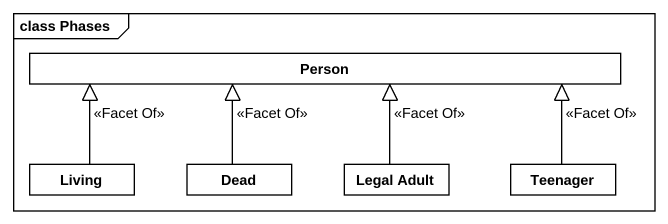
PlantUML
@startuml
mainframe class Phases
hide circle
hide empty members
class "Person" as Person_
class Living
class Dead
class "Legal Adult" as Legal_Adult
class Teenager
Living -right-|> Person_ : <<Facet Of>>
Dead -up-|> Person_ : <<Facet Of>>
Legal_Adult -up-|> Person_ : <<Facet Of>>
Teenager -left-|> Person_ : <<Facet Of>>
@enduml
